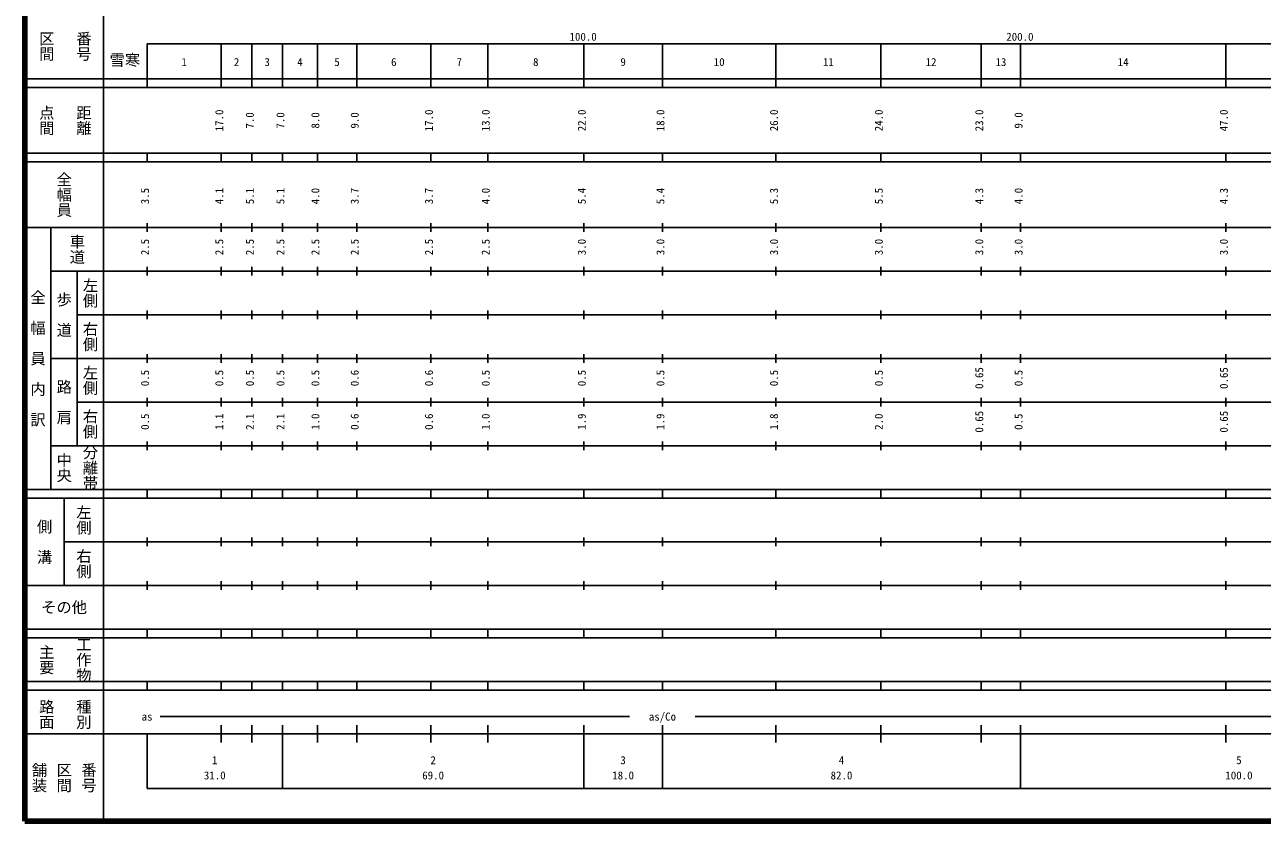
# Model space of a CAD drawing. Units: millimetres on the paper, enlarged 1000 times. Extents: x 40000 to 680000, y 20000 to 380000.
# Drawn here: x 40000 to 323335, y 20000 to 202409 of the extents above; entities that cross this region are included whole.
import ezdxf
from ezdxf.enums import TextEntityAlignment as Align

# ---------------------------------------------------------------- set-up
doc = ezdxf.new("R2010")
doc.units = ezdxf.units.MM
doc.header["$LTSCALE"] = 1000
doc.layers.add('M-TTL', color=2, linetype='Continuous', lineweight=140)
doc.layers.add('M-TTL-BAND', color=7, linetype='Continuous', lineweight=25)
doc.styles.add('@ＭＳ ゴシック', font='')
doc.styles.add('ＭＳ ゴシック', font='')
doc.styles.get('@ＭＳ ゴシック').set_extended_font_data('@MS Gothic')
doc.styles.get('ＭＳ ゴシック').set_extended_font_data('MS Gothic')

msp = doc.modelspace()

# ---------------------------------------------------------------- linework, layer by layer
at = {"layer": 'M-TTL'}
for p, q in [((40000, 380000), (40000, 20000)), ((40000, 20000), (680000, 20000))]:
    msp.add_line(p, q, dxfattribs=at)
at = {"layer": 'M-TTL-BAND'}
for p, q in [((58000, 370000), (58000, 20000)), ((68000, 198000), (579000, 198000)), ((68000, 198000), (68000, 188000)), ((85000, 188000), (85000, 198000)), ((92000, 188000), (92000, 198000)), ((99000, 188000), (99000, 198000)), ((107000, 188000), (107000, 198000)), ((116000, 188000), (116000, 198000)), ((133000, 188000), (133000, 198000)), ((146000, 188000), (146000, 198000)), ((168000, 188000), (168000, 198000)), ((186000, 188000), (186000, 198000)), ((212000, 188000), (212000, 198000)), ((236000, 188000), (236000, 198000)), ((259000, 188000), (259000, 198000)), ((268000, 188000), (268000, 198000)), ((315000, 188000), (315000, 198000)), ((40000, 190000), (579000, 190000)), ((40000, 188000), (579000, 188000)), ((40000, 173000), (579000, 173000)), ((68000, 171000), (68000, 173000)), ((85000, 171000), (85000, 173000)), ((92000, 171000), (92000, 173000)), ((99000, 171000), (99000, 173000)), ((107000, 171000), (107000, 173000)), ((116000, 171000), (116000, 173000)), ((133000, 171000), (133000, 173000)), ((146000, 171000), (146000, 173000)), ((168000, 171000), (168000, 173000)), ((186000, 171000), (186000, 173000)), ((212000, 171000), (212000, 173000)), ((236000, 171000), (236000, 173000)), ((259000, 171000), (259000, 173000)), ((268000, 171000), (268000, 173000)), ((315000, 171000), (315000, 173000)), ((40000, 171000), (579000, 171000)), ((40000, 156000), (579000, 156000)), ((46000, 96000), (46000, 156000)), ((68000, 155000), (68000, 157000)), ((85000, 155000), (85000, 157000)), ((92000, 155000), (92000, 157000)), ((99000, 155000), (99000, 157000)), ((107000, 155000), (107000, 157000)), ((116000, 155000), (116000, 157000)), ((133000, 155000), (133000, 157000)), ((146000, 155000), (146000, 157000)), ((168000, 155000), (168000, 157000)), ((186000, 155000), (186000, 157000)), ((212000, 155000), (212000, 157000)), ((236000, 155000), (236000, 157000)), ((259000, 155000), (259000, 157000)), ((268000, 155000), (268000, 157000)), ((315000, 155000), (315000, 157000)), ((46000, 146000), (579000, 146000)), ((52000, 146000), (52000, 106000)), ((68000, 145000), (68000, 147000)), ((85000, 145000), (85000, 147000)), ((92000, 145000), (92000, 147000)), ((99000, 145000), (99000, 147000)), ((107000, 145000), (107000, 147000)), ((116000, 145000), (116000, 147000)), ((133000, 145000), (133000, 147000)), ((146000, 145000), (146000, 147000)), ((168000, 145000), (168000, 147000)), ((186000, 145000), (186000, 147000)), ((212000, 145000), (212000, 147000)), ((236000, 145000), (236000, 147000)), ((259000, 145000), (259000, 147000)), ((268000, 145000), (268000, 147000)), ((315000, 145000), (315000, 147000)), ((68000, 135000), (68000, 137000)), ((85000, 135000), (85000, 137000)), ((92000, 135000), (92000, 137000)), ((99000, 135000), (99000, 137000)), ((107000, 135000), (107000, 137000)), ((116000, 135000), (116000, 137000)), ((133000, 135000), (133000, 137000)), ((146000, 135000), (146000, 137000)), ((168000, 135000), (168000, 137000)), ((186000, 135000), (186000, 137000)), ((212000, 135000), (212000, 137000)), ((236000, 135000), (236000, 137000)), ((259000, 135000), (259000, 137000)), ((268000, 135000), (268000, 137000)), ((315000, 135000), (315000, 137000)), ((52000, 136000), (579000, 136000)), ((46000, 126000), (579000, 126000)), ((68000, 125000), (68000, 127000)), ((85000, 125000), (85000, 127000)), ((92000, 125000), (92000, 127000)), ((99000, 125000), (99000, 127000)), ((107000, 125000), (107000, 127000)), ((116000, 125000), (116000, 127000)), ((133000, 125000), (133000, 127000)), ((146000, 125000), (146000, 127000)), ((168000, 125000), (168000, 127000)), ((186000, 125000), (186000, 127000)), ((212000, 125000), (212000, 127000)), ((236000, 125000), (236000, 127000)), ((259000, 125000), (259000, 127000)), ((268000, 125000), (268000, 127000)), ((315000, 125000), (315000, 127000)), ((68000, 115000), (68000, 117000)), ((85000, 115000), (85000, 117000)), ((92000, 115000), (92000, 117000)), ((99000, 115000), (99000, 117000)), ((107000, 115000), (107000, 117000)), ((116000, 115000), (116000, 117000)), ((133000, 115000), (133000, 117000)), ((146000, 115000), (146000, 117000)), ((168000, 115000), (168000, 117000)), ((186000, 115000), (186000, 117000)), ((212000, 115000), (212000, 117000)), ((236000, 115000), (236000, 117000)), ((259000, 115000), (259000, 117000)), ((268000, 115000), (268000, 117000)), ((315000, 115000), (315000, 117000)), ((52000, 116000), (579000, 116000)), ((46000, 106000), (579000, 106000)), ((68000, 105000), (68000, 107000)), ((85000, 105000), (85000, 107000)), ((92000, 105000), (92000, 107000)), ((99000, 105000), (99000, 107000)), ((107000, 105000), (107000, 107000)), ((116000, 105000), (116000, 107000)), ((133000, 105000), (133000, 107000)), ((146000, 105000), (146000, 107000)), ((168000, 105000), (168000, 107000)), ((186000, 105000), (186000, 107000)), ((212000, 105000), (212000, 107000)), ((236000, 105000), (236000, 107000)), ((259000, 105000), (259000, 107000)), ((268000, 105000), (268000, 107000)), ((315000, 105000), (315000, 107000)), ((40000, 96000), (579000, 96000)), ((40000, 94000), (579000, 94000)), ((49000, 94000), (49000, 74000)), ((68000, 94000), (68000, 96000)), ((85000, 94000), (85000, 96000)), ((92000, 94000), (92000, 96000)), ((99000, 94000), (99000, 96000)), ((107000, 94000), (107000, 96000)), ((116000, 94000), (116000, 96000)), ((133000, 94000), (133000, 96000)), ((146000, 94000), (146000, 96000)), ((168000, 94000), (168000, 96000)), ((186000, 94000), (186000, 96000)), ((212000, 94000), (212000, 96000)), ((236000, 94000), (236000, 96000)), ((259000, 94000), (259000, 96000)), ((268000, 94000), (268000, 96000)), ((315000, 94000), (315000, 96000)), ((49000, 84000), (579000, 84000)), ((68000, 83000), (68000, 85000)), ((85000, 83000), (85000, 85000)), ((92000, 83000), (92000, 85000)), ((99000, 83000), (99000, 85000)), ((107000, 83000), (107000, 85000)), ((116000, 83000), (116000, 85000)), ((133000, 83000), (133000, 85000)), ((146000, 83000), (146000, 85000)), ((168000, 83000), (168000, 85000)), ((186000, 83000), (186000, 85000)), ((212000, 83000), (212000, 85000)), ((236000, 83000), (236000, 85000)), ((259000, 83000), (259000, 85000)), ((268000, 83000), (268000, 85000)), ((315000, 83000), (315000, 85000)), ((40000, 74000), (579000, 74000)), ((68000, 73000), (68000, 75000)), ((85000, 73000), (85000, 75000)), ((92000, 73000), (92000, 75000)), ((99000, 73000), (99000, 75000)), ((107000, 73000), (107000, 75000)), ((116000, 73000), (116000, 75000)), ((133000, 73000), (133000, 75000)), ((146000, 73000), (146000, 75000)), ((168000, 73000), (168000, 75000)), ((186000, 73000), (186000, 75000)), ((212000, 73000), (212000, 75000)), ((236000, 73000), (236000, 75000)), ((259000, 73000), (259000, 75000)), ((268000, 73000), (268000, 75000)), ((315000, 73000), (315000, 75000)), ((40000, 64000), (579000, 64000)), ((68000, 62000), (68000, 64000)), ((85000, 62000), (85000, 64000)), ((92000, 62000), (92000, 64000)), ((99000, 62000), (99000, 64000)), ((107000, 62000), (107000, 64000)), ((116000, 62000), (116000, 64000)), ((133000, 62000), (133000, 64000)), ((146000, 62000), (146000, 64000)), ((168000, 62000), (168000, 64000)), ((186000, 62000), (186000, 64000)), ((212000, 62000), (212000, 64000)), ((236000, 62000), (236000, 64000)), ((259000, 62000), (259000, 64000)), ((268000, 62000), (268000, 64000)), ((315000, 62000), (315000, 64000)), ((40000, 62000), (579000, 62000)), ((40000, 52000), (579000, 52000)), ((68000, 50000), (68000, 52000)), ((85000, 50000), (85000, 52000)), ((92000, 50000), (92000, 52000)), ((99000, 50000), (99000, 52000)), ((107000, 50000), (107000, 52000)), ((116000, 50000), (116000, 52000)), ((133000, 50000), (133000, 52000)), ((146000, 50000), (146000, 52000)), ((168000, 50000), (168000, 52000)), ((186000, 50000), (186000, 52000)), ((212000, 50000), (212000, 52000)), ((236000, 50000), (236000, 52000)), ((259000, 50000), (259000, 52000)), ((268000, 50000), (268000, 52000)), ((315000, 50000), (315000, 52000)), ((40000, 50000), (579000, 50000)), ((71000, 44000), (178500, 44000)), ((193500, 44000), (382500, 44000)), ((40000, 40000), (579000, 40000)), ((68000, 40000), (68000, 27500)), ((85000, 38000), (85000, 42000)), ((92000, 38000), (92000, 42000)), ((99000, 27500), (99000, 42000)), ((107000, 38000), (107000, 42000)), ((116000, 38000), (116000, 42000)), ((133000, 38000), (133000, 42000)), ((146000, 38000), (146000, 42000)), ((168000, 27500), (168000, 42000)), ((186000, 27500), (186000, 42000)), ((212000, 38000), (212000, 42000)), ((236000, 38000), (236000, 42000)), ((259000, 38000), (259000, 42000)), ((268000, 27500), (268000, 42000)), ((315000, 38000), (315000, 42000)), ((68000, 27500), (579000, 27500))]:
    msp.add_line(p, q, dxfattribs=at)

# ---------------------------------------------------------------- texts
at = {"layer": 'M-TTL-BAND', "style": '@ＭＳ ゴシック'}
for s, p in [('区間', (45000, 197500)), ('番号', (53500, 197500)), ('点間', (45000, 180500)), ('距離', (53500, 180500)), ('全幅員', (49000, 163500)), ('車道', (52000, 151000)), ('左側', (55000, 141000)), ('全\u3000幅\u3000員\u3000内\u3000訳', (43000, 126000)), ('歩\u3000道', (49000, 136000)), ('右側', (55000, 131000)), ('左側', (55000, 121000)), ('路\u3000肩', (49000, 116000)), ('右側', (55000, 111000)), ('分離帯', (55000, 101000)), ('中央', (49000, 101000)), ('左側', (53500, 89000)), ('側\u3000溝', (44500, 84000)), ('右側', (53500, 79000)), ('主要', (45000, 57000)), ('工作物', (53500, 57000)), ('路面', (45000, 44500)), ('種別', (53500, 44500)), ('舗装', (43333, 30000)), ('区間', (49000, 30000)), ('番号', (54667, 30000))]:
    msp.add_text(s, height=2566, rotation=270, dxfattribs=at).set_placement(p, align=Align.MIDDLE_CENTER)
at = {"layer": 'M-TTL-BAND', "style": 'ＭＳ ゴシック'}
for s, p in [('100.0', (167844, 198195)), ('200.0', (267844, 198195)), ('1', (76500, 192405)), ('2', (88500, 192405)), ('3', (95500, 192405)), ('4', (103000, 192405)), ('5', (111500, 192405)), ('6', (124500, 192405)), ('7', (139500, 192405)), ('8', (157000, 192405)), ('9', (177000, 192405)), ('10', (199000, 192405)), ('11', (224000, 192405)), ('12', (247500, 192405)), ('13', (263500, 192405)), ('14', (291500, 192405)), ('as', (68000, 42500)), ('as/Co', (186000, 42500)), ('1', (83500, 32523)), ('2', (133500, 32523)), ('3', (177000, 32523)), ('4', (227000, 32523)), ('5', (318000, 32523)), ('31.0', (83500, 29033)), ('69.0', (133500, 29033)), ('18.0', (177000, 29033)), ('82.0', (227000, 29033)), ('100.0', (318000, 29033))]:
    msp.add_text(s, height=1833, dxfattribs=at).set_placement(p, align=Align.BOTTOM_CENTER)
for s, p in [('雪寒', (62936, 194335)), ('その他', (49000, 69000))]:
    msp.add_text(s, height=2566, dxfattribs=at).set_placement(p, align=Align.MIDDLE_CENTER)
for s, p in [('17.0', (86000, 180500)), ('7.0', (93000, 180500)), ('7.0', (100000, 180500)), ('8.0', (108000, 180500)), ('9.0', (117000, 180500)), ('17.0', (134000, 180500)), ('13.0', (147000, 180500)), ('22.0', (169000, 180500)), ('18.0', (187000, 180500)), ('26.0', (213000, 180500)), ('24.0', (237000, 180500)), ('23.0', (260000, 180500)), ('9.0', (269000, 180500)), ('47.0', (316000, 180500)), ('3.5', (69000, 163174)), ('4.1', (86000, 163174)), ('5.1', (93000, 163174)), ('5.1', (100000, 163174)), ('4.0', (108000, 163174)), ('3.7', (117000, 163174)), ('3.7', (134000, 163174)), ('4.0', (147000, 163174)), ('5.4', (169000, 163174)), ('5.4', (187000, 163174)), ('5.3', (213000, 163174)), ('5.5', (237000, 163174)), ('4.3', (260000, 163174)), ('4.0', (269000, 163174)), ('4.3', (316000, 163174)), ('2.5', (69000, 151500)), ('2.5', (86000, 151500)), ('2.5', (93000, 151500)), ('2.5', (100000, 151500)), ('2.5', (108000, 151500)), ('2.5', (117000, 151500)), ('2.5', (134000, 151500)), ('2.5', (147000, 151500)), ('3.0', (169000, 151500)), ('3.0', (187000, 151500)), ('3.0', (213000, 151500)), ('3.0', (237000, 151500)), ('3.0', (260000, 151500)), ('3.0', (269000, 151500)), ('3.0', (316000, 151500)), ('0.5', (69000, 121500)), ('0.5', (86000, 121500)), ('0.5', (93000, 121500)), ('0.5', (100000, 121500)), ('0.5', (108000, 121500)), ('0.6', (117000, 121500)), ('0.6', (134000, 121500)), ('0.5', (147000, 121500)), ('0.5', (169000, 121500)), ('0.5', (187000, 121500)), ('0.5', (213000, 121500)), ('0.5', (237000, 121500)), ('0.65', (260000, 121500)), ('0.5', (269000, 121500)), ('0.65', (316000, 121500)), ('0.65', (260000, 111500)), ('0.65', (316000, 111500)), ('0.5', (69000, 111500)), ('1.1', (86000, 111500)), ('2.1', (93000, 111500)), ('2.1', (100000, 111500)), ('1.0', (108000, 111500)), ('0.6', (117000, 111500)), ('0.6', (134000, 111500)), ('1.0', (147000, 111500)), ('1.9', (169000, 111500)), ('1.9', (187000, 111500)), ('1.8', (213000, 111500)), ('2.0', (237000, 111500)), ('0.5', (269000, 111500))]:
    msp.add_text(s, height=1833, rotation=90, dxfattribs=at).set_placement(p, align=Align.BOTTOM_CENTER)

doc.saveas('drawing.dxf')
